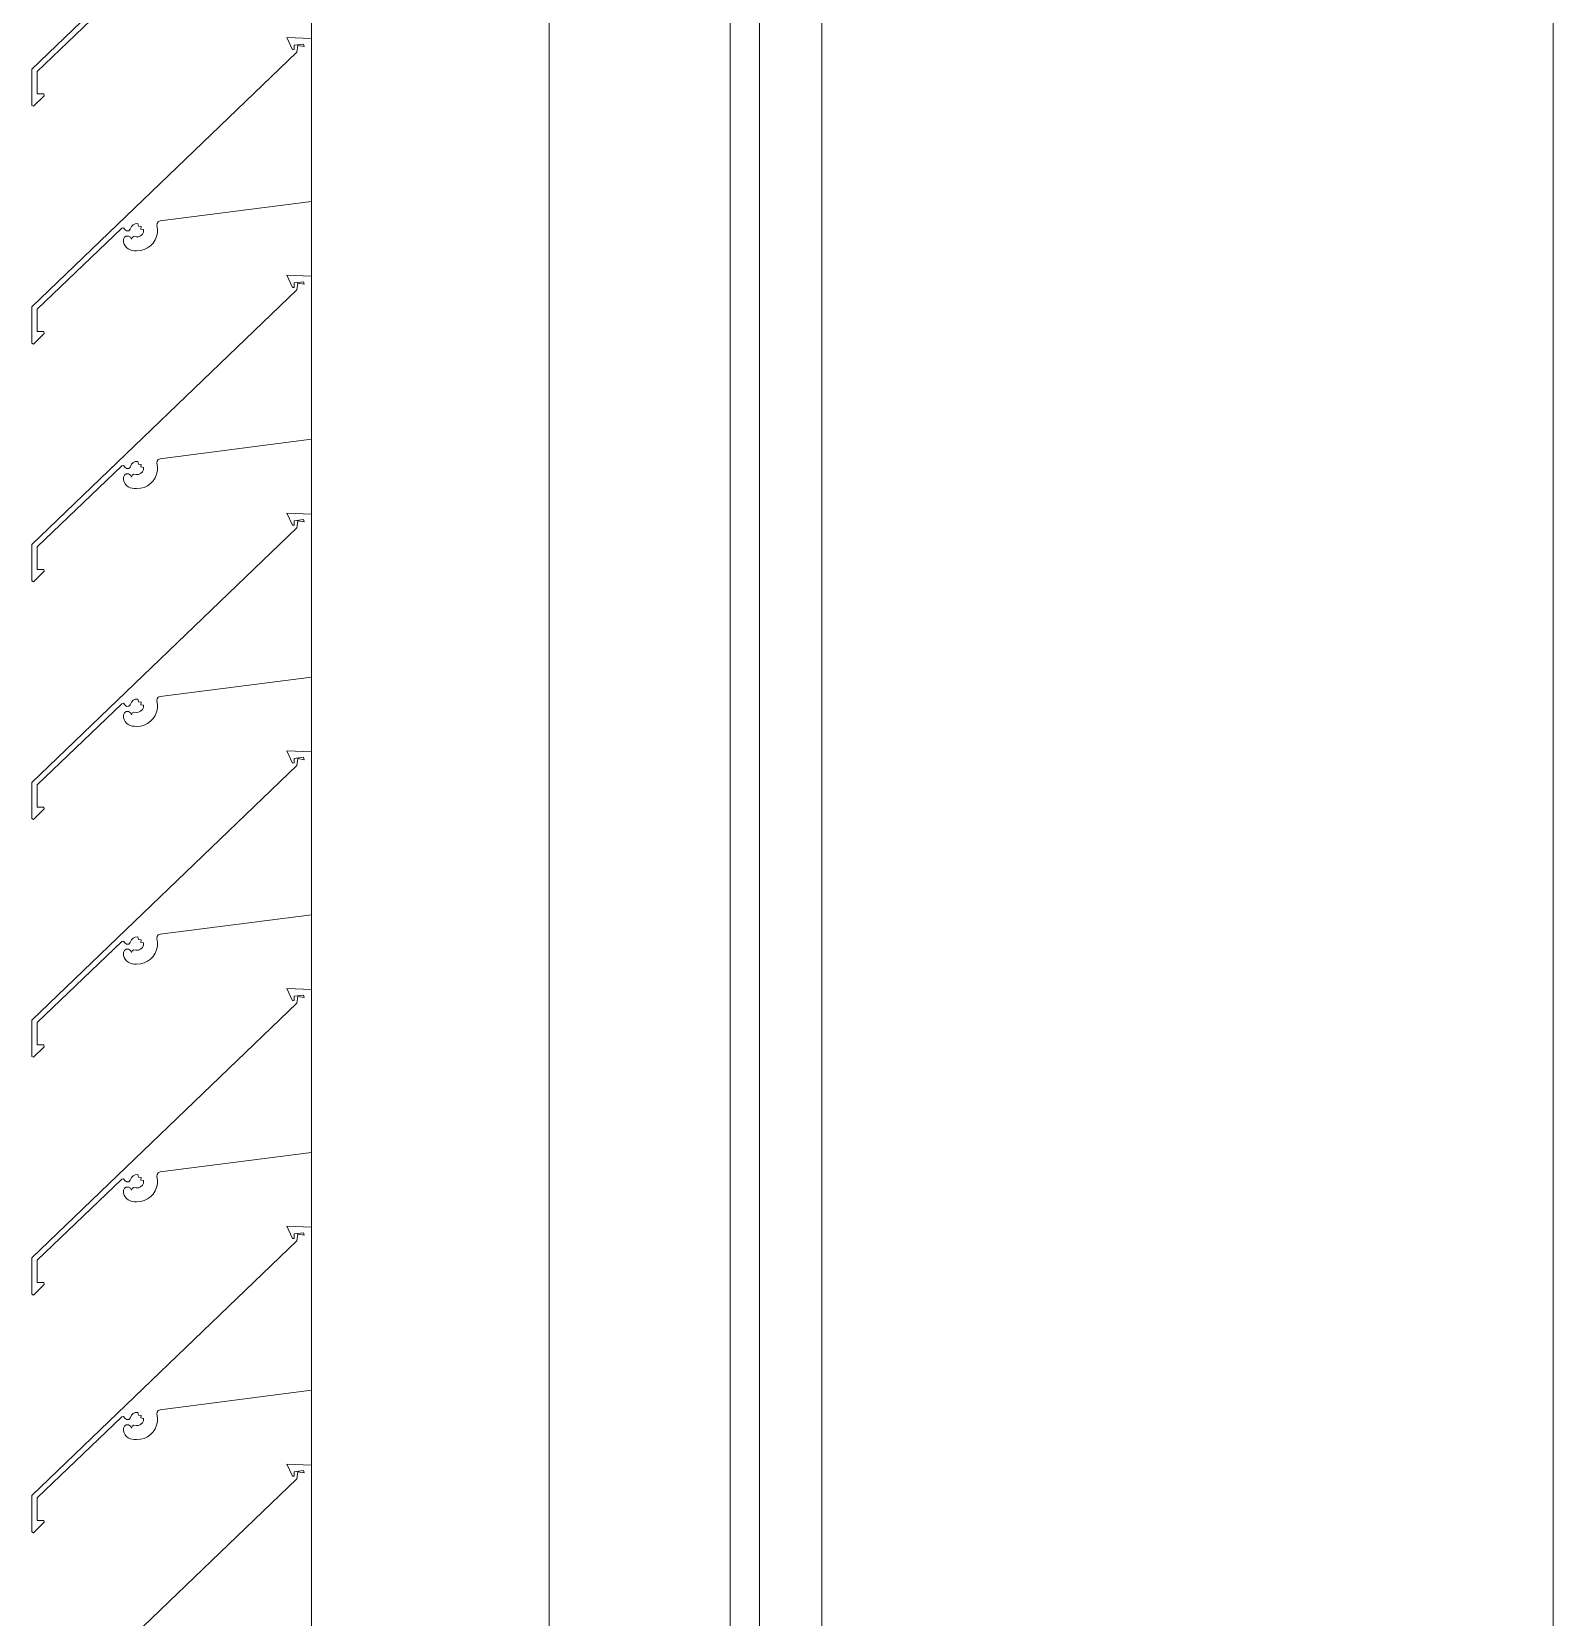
# Model space of a CAD drawing. Header units: millimetres. Extents: x -220592 to 404889, y -217665 to 38245.
# Drawn here: x -806.579 to -802.419, y -1206.331 to -1201.996 of the extents above; entities that cross this region are included whole.
import ezdxf

# ---------------------------------------------------------------- set-up
doc = ezdxf.new("R2010")
doc.units = ezdxf.units.MM
doc.linetypes.add('XKITLINE00', pattern=[0])
doc.layers.add('Part', color=7, linetype='Continuous', lineweight=0)

# ---------------------------------------------------------------- blocks, each defined once
blk = doc.blocks.new('*A15047')
at = {"layer": 'Part', "color": 7, "linetype": 'XKITLINE00', "lineweight": 0}
for p, q in [((8.69, 356.643483), (8.69, 102.780027)), ((6.69, 102.780027), (6.69, 273.099959))]:
    blk.add_line(p, q, dxfattribs=at)
blk = doc.blocks.new('*A15370')
at = {"layer": 'Part', "color": 7, "linetype": 'XKITLINE00', "lineweight": 0}
for p, q in [((6.439864, 211.65), (6.439864, 184.15)), ((6.519864, 184.15), (6.519864, 211.65))]:
    blk.add_line(p, q, dxfattribs=at)
blk = doc.blocks.new('*A15376')
at = {"layer": 'Part', "color": 7, "linetype": 'XKITLINE00', "lineweight": 0}
for p, q in [((5.294696, 212.26533), (5.294696, 198.465444)), ((5.944696, 212.26533), (5.944696, 198.465444))]:
    blk.add_line(p, q, dxfattribs=at)
blk = doc.blocks.new('*A15383')
at = {"layer": 'Part', "color": 7, "linetype": 'XKITLINE00', "lineweight": 0}
for p, q in [((5.294696, 207.715326), (5.227201, 207.71794)), ((5.227201, 207.71794), (5.242736, 207.684453)), ((5.247859, 207.684865), (5.247988, 207.697056)), ((5.247988, 207.697056), (5.272971, 207.700196)), ((5.257991, 207.696527), (5.255094, 207.677984)), ((5.275007, 207.693623), (5.257991, 207.696527)), ((5.272971, 207.700196), (5.275007, 207.693623)), ((5.255094, 207.677984), (4.529972, 206.981738)), ((5.242736, 207.684453), (5.247859, 207.684865)), ((4.880888, 207.216618), (5.294696, 207.269622)), ((4.872676, 207.209876), (4.875813, 207.214428)), ((4.875813, 207.214428), (4.880888, 207.216618)), ((4.545007, 206.975371), (4.776023, 207.196774)), ((4.776023, 207.196774), (4.781182, 207.197866)), ((4.78333, 207.171956), (4.78069, 207.166482)), ((4.781182, 207.197866), (4.784837, 207.193239)), ((4.788474, 207.175193), (4.78333, 207.171956)), ((4.784837, 207.193239), (4.789301, 207.189385)), ((4.794552, 207.175205), (4.788474, 207.175193)), ((4.789301, 207.189385), (4.795195, 207.189591)), ((4.799708, 207.171987), (4.794552, 207.175205)), ((4.795195, 207.189591), (4.799378, 207.193748)), ((4.799378, 207.193748), (4.802492, 207.201322)), ((4.80265, 207.166515), (4.799708, 207.171987)), ((4.802492, 207.201322), (4.807159, 207.206108)), ((4.80468, 207.171496), (4.80265, 207.166515)), ((4.809491, 207.173903), (4.80468, 207.171496)), ((4.807159, 207.206108), (4.813235, 207.208898)), ((4.815409, 207.172998), (4.809491, 207.173903)), ((4.813235, 207.208898), (4.819907, 207.20932)), ((4.821909, 207.173342), (4.815409, 207.172998)), ((4.819907, 207.20932), (4.822229, 207.20193)), ((4.827877, 207.17594), (4.821909, 207.173342)), ((4.822229, 207.20193), (4.829394, 207.200986)), ((4.832559, 207.180462), (4.827877, 207.17594)), ((4.829394, 207.200986), (4.828225, 207.193926)), ((4.828225, 207.193926), (4.83593, 207.19282)), ((4.835361, 207.186336), (4.832559, 207.180462)), ((4.83593, 207.19282), (4.835361, 207.186336)), ((4.867327, 207.164555), (4.871325, 207.173985)), ((4.871325, 207.173985), (4.873548, 207.183984)), ((4.872437, 207.204354), (4.872676, 207.209876)), ((4.873923, 207.19422), (4.872437, 207.204354)), ((4.873548, 207.183984), (4.873923, 207.19422)), ((4.78069, 207.166482), (4.781186, 207.158712)), ((4.781186, 207.158712), (4.782921, 207.153216)), ((4.782921, 207.153216), (4.785675, 207.148153)), ((4.785675, 207.148153), (4.789347, 207.14371)), ((4.789347, 207.14371), (4.7938, 207.140052)), ((4.7938, 207.140052), (4.79887, 207.137312)), ((4.79887, 207.137312), (4.804371, 207.135593)), ((4.804371, 207.135593), (4.810099, 207.134957)), ((4.810099, 207.134957), (4.816898, 207.134859)), ((4.816898, 207.134859), (4.827111, 207.135644)), ((4.827111, 207.135644), (4.837012, 207.138267)), ((4.837012, 207.138267), (4.846275, 207.14264)), ((4.846275, 207.14264), (4.854591, 207.148618)), ((4.854591, 207.148618), (4.861687, 207.156005)), ((4.861687, 207.156005), (4.867327, 207.164555)), ((4.529972, 206.981738), (4.530525, 206.882587)), ((4.54535, 206.914025), (4.545007, 206.975371)), ((4.535206, 206.880119), (4.563855, 206.909007)), ((4.56277, 206.913928), (4.54535, 206.914025)), ((4.563855, 206.909007), (4.56277, 206.913928)), ((4.530525, 206.882587), (4.535206, 206.880119))]:
    blk.add_line(p, q, dxfattribs=at)
blk = doc.blocks.new('*A15384')
at = {"layer": 'Part', "color": 7, "linetype": 'XKITLINE00', "lineweight": 0}
for p, q in [((5.294696, 207.065326), (5.227201, 207.06794)), ((5.227201, 207.06794), (5.242736, 207.034453)), ((5.247859, 207.034865), (5.247988, 207.047056)), ((5.247988, 207.047056), (5.272971, 207.050196)), ((5.257991, 207.046527), (5.255094, 207.027984)), ((5.275007, 207.043623), (5.257991, 207.046527)), ((5.272971, 207.050196), (5.275007, 207.043623)), ((5.255094, 207.027984), (4.529972, 206.331738)), ((5.242736, 207.034453), (5.247859, 207.034865)), ((4.880888, 206.566618), (5.294696, 206.619622)), ((4.872676, 206.559876), (4.875813, 206.564428)), ((4.875813, 206.564428), (4.880888, 206.566618)), ((4.545007, 206.325371), (4.776023, 206.546774)), ((4.776023, 206.546774), (4.781182, 206.547866)), ((4.78333, 206.521956), (4.78069, 206.516482)), ((4.781182, 206.547866), (4.784837, 206.543239)), ((4.788474, 206.525193), (4.78333, 206.521956)), ((4.784837, 206.543239), (4.789301, 206.539385)), ((4.794552, 206.525205), (4.788474, 206.525193)), ((4.789301, 206.539385), (4.795195, 206.539591)), ((4.799708, 206.521987), (4.794552, 206.525205)), ((4.795195, 206.539591), (4.799378, 206.543748)), ((4.799378, 206.543748), (4.802492, 206.551322)), ((4.80265, 206.516515), (4.799708, 206.521987)), ((4.802492, 206.551322), (4.807159, 206.556108)), ((4.80468, 206.521496), (4.80265, 206.516515)), ((4.809491, 206.523903), (4.80468, 206.521496)), ((4.807159, 206.556108), (4.813235, 206.558898)), ((4.815409, 206.522998), (4.809491, 206.523903)), ((4.813235, 206.558898), (4.819907, 206.55932)), ((4.821909, 206.523342), (4.815409, 206.522998)), ((4.819907, 206.55932), (4.822229, 206.55193)), ((4.827877, 206.52594), (4.821909, 206.523342)), ((4.822229, 206.55193), (4.829394, 206.550986)), ((4.832559, 206.530462), (4.827877, 206.52594)), ((4.829394, 206.550986), (4.828225, 206.543926)), ((4.828225, 206.543926), (4.83593, 206.54282)), ((4.835361, 206.536336), (4.832559, 206.530462)), ((4.83593, 206.54282), (4.835361, 206.536336)), ((4.867327, 206.514555), (4.871325, 206.523985)), ((4.871325, 206.523985), (4.873548, 206.533984)), ((4.872437, 206.554354), (4.872676, 206.559876)), ((4.873923, 206.54422), (4.872437, 206.554354)), ((4.873548, 206.533984), (4.873923, 206.54422)), ((4.78069, 206.516482), (4.781186, 206.508712)), ((4.781186, 206.508712), (4.782921, 206.503216)), ((4.782921, 206.503216), (4.785675, 206.498153)), ((4.785675, 206.498153), (4.789347, 206.49371)), ((4.789347, 206.49371), (4.7938, 206.490052)), ((4.7938, 206.490052), (4.79887, 206.487312)), ((4.79887, 206.487312), (4.804371, 206.485593)), ((4.804371, 206.485593), (4.810099, 206.484957)), ((4.810099, 206.484957), (4.816898, 206.484859)), ((4.816898, 206.484859), (4.827111, 206.485644)), ((4.827111, 206.485644), (4.837012, 206.488267)), ((4.837012, 206.488267), (4.846275, 206.49264)), ((4.846275, 206.49264), (4.854591, 206.498618)), ((4.854591, 206.498618), (4.861687, 206.506005)), ((4.861687, 206.506005), (4.867327, 206.514555)), ((4.529972, 206.331738), (4.530525, 206.232587)), ((4.54535, 206.264025), (4.545007, 206.325371)), ((4.535206, 206.230119), (4.563855, 206.259007)), ((4.56277, 206.263928), (4.54535, 206.264025)), ((4.563855, 206.259007), (4.56277, 206.263928)), ((4.530525, 206.232587), (4.535206, 206.230119))]:
    blk.add_line(p, q, dxfattribs=at)
blk = doc.blocks.new('*A15385')
at = {"layer": 'Part', "color": 7, "linetype": 'XKITLINE00', "lineweight": 0}
for p, q in [((5.294696, 206.415326), (5.227201, 206.41794)), ((5.227201, 206.41794), (5.242736, 206.384453)), ((5.247859, 206.384865), (5.247988, 206.397056)), ((5.247988, 206.397056), (5.272971, 206.400196)), ((5.257991, 206.396527), (5.255094, 206.377984)), ((5.275007, 206.393623), (5.257991, 206.396527)), ((5.272971, 206.400196), (5.275007, 206.393623)), ((5.255094, 206.377984), (4.529972, 205.681738)), ((5.242736, 206.384453), (5.247859, 206.384865)), ((4.880888, 205.916618), (5.294696, 205.969622)), ((4.872437, 205.904354), (4.872676, 205.909876)), ((4.872676, 205.909876), (4.875813, 205.914428)), ((4.875813, 205.914428), (4.880888, 205.916618)), ((4.545007, 205.675371), (4.776023, 205.896774)), ((4.776023, 205.896774), (4.781182, 205.897866)), ((4.78333, 205.871956), (4.78069, 205.866482)), ((4.78069, 205.866482), (4.781186, 205.858712)), ((4.781182, 205.897866), (4.784837, 205.893239)), ((4.788474, 205.875193), (4.78333, 205.871956)), ((4.784837, 205.893239), (4.789301, 205.889385)), ((4.794552, 205.875205), (4.788474, 205.875193)), ((4.789301, 205.889385), (4.795195, 205.889591)), ((4.799708, 205.871987), (4.794552, 205.875205)), ((4.795195, 205.889591), (4.799378, 205.893748)), ((4.799378, 205.893748), (4.802492, 205.901322)), ((4.80265, 205.866515), (4.799708, 205.871987)), ((4.802492, 205.901322), (4.807159, 205.906108)), ((4.80468, 205.871496), (4.80265, 205.866515)), ((4.809491, 205.873903), (4.80468, 205.871496)), ((4.807159, 205.906108), (4.813235, 205.908898)), ((4.815409, 205.872998), (4.809491, 205.873903)), ((4.813235, 205.908898), (4.819907, 205.90932)), ((4.821909, 205.873342), (4.815409, 205.872998)), ((4.819907, 205.90932), (4.822229, 205.90193)), ((4.827877, 205.87594), (4.821909, 205.873342)), ((4.822229, 205.90193), (4.829394, 205.900986)), ((4.832559, 205.880462), (4.827877, 205.87594)), ((4.829394, 205.900986), (4.828225, 205.893926)), ((4.828225, 205.893926), (4.83593, 205.89282)), ((4.835361, 205.886336), (4.832559, 205.880462)), ((4.83593, 205.89282), (4.835361, 205.886336)), ((4.867327, 205.864555), (4.871325, 205.873985)), ((4.871325, 205.873985), (4.873548, 205.883984)), ((4.873923, 205.89422), (4.872437, 205.904354)), ((4.873548, 205.883984), (4.873923, 205.89422)), ((4.781186, 205.858712), (4.782921, 205.853216)), ((4.782921, 205.853216), (4.785675, 205.848153)), ((4.785675, 205.848153), (4.789347, 205.84371)), ((4.789347, 205.84371), (4.7938, 205.840052)), ((4.7938, 205.840052), (4.79887, 205.837312)), ((4.79887, 205.837312), (4.804371, 205.835593)), ((4.804371, 205.835593), (4.810099, 205.834957)), ((4.810099, 205.834957), (4.816898, 205.834859)), ((4.816898, 205.834859), (4.827111, 205.835644)), ((4.827111, 205.835644), (4.837012, 205.838267)), ((4.837012, 205.838267), (4.846275, 205.84264)), ((4.846275, 205.84264), (4.854591, 205.848618)), ((4.854591, 205.848618), (4.861687, 205.856005)), ((4.861687, 205.856005), (4.867327, 205.864555)), ((4.529972, 205.681738), (4.530525, 205.582587)), ((4.54535, 205.614025), (4.545007, 205.675371)), ((4.535206, 205.580119), (4.563855, 205.609007)), ((4.56277, 205.613928), (4.54535, 205.614025)), ((4.563855, 205.609007), (4.56277, 205.613928)), ((4.530525, 205.582587), (4.535206, 205.580119))]:
    blk.add_line(p, q, dxfattribs=at)
blk = doc.blocks.new('*A15386')
at = {"layer": 'Part', "color": 7, "linetype": 'XKITLINE00', "lineweight": 0}
for p, q in [((5.294696, 205.765326), (5.227201, 205.76794)), ((5.227201, 205.76794), (5.242736, 205.734453)), ((5.247859, 205.734865), (5.247988, 205.747056)), ((5.247988, 205.747056), (5.272971, 205.750196)), ((5.257991, 205.746527), (5.255094, 205.727984)), ((5.275007, 205.743623), (5.257991, 205.746527)), ((5.272971, 205.750196), (5.275007, 205.743623)), ((5.255094, 205.727984), (4.529972, 205.031738)), ((5.242736, 205.734453), (5.247859, 205.734865)), ((4.880888, 205.266618), (5.294696, 205.319622)), ((4.872437, 205.254354), (4.872676, 205.259876)), ((4.872676, 205.259876), (4.875813, 205.264428)), ((4.875813, 205.264428), (4.880888, 205.266618)), ((4.545007, 205.025371), (4.776023, 205.246774)), ((4.776023, 205.246774), (4.781182, 205.247866)), ((4.78333, 205.221956), (4.78069, 205.216482)), ((4.78069, 205.216482), (4.781186, 205.208712)), ((4.781182, 205.247866), (4.784837, 205.243239)), ((4.788474, 205.225193), (4.78333, 205.221956)), ((4.784837, 205.243239), (4.789301, 205.239385)), ((4.794552, 205.225205), (4.788474, 205.225193)), ((4.789301, 205.239385), (4.795195, 205.239591)), ((4.799708, 205.221987), (4.794552, 205.225205)), ((4.795195, 205.239591), (4.799378, 205.243748)), ((4.799378, 205.243748), (4.802492, 205.251322)), ((4.80265, 205.216515), (4.799708, 205.221987)), ((4.802492, 205.251322), (4.807159, 205.256108)), ((4.80468, 205.221496), (4.80265, 205.216515)), ((4.809491, 205.223903), (4.80468, 205.221496)), ((4.807159, 205.256108), (4.813235, 205.258898)), ((4.815409, 205.222998), (4.809491, 205.223903)), ((4.813235, 205.258898), (4.819907, 205.25932)), ((4.821909, 205.223342), (4.815409, 205.222998)), ((4.819907, 205.25932), (4.822229, 205.25193)), ((4.827877, 205.22594), (4.821909, 205.223342)), ((4.822229, 205.25193), (4.829394, 205.250986)), ((4.832559, 205.230462), (4.827877, 205.22594)), ((4.829394, 205.250986), (4.828225, 205.243926)), ((4.828225, 205.243926), (4.83593, 205.24282)), ((4.835361, 205.236336), (4.832559, 205.230462)), ((4.83593, 205.24282), (4.835361, 205.236336)), ((4.867327, 205.214555), (4.871325, 205.223985)), ((4.871325, 205.223985), (4.873548, 205.233984)), ((4.873923, 205.24422), (4.872437, 205.254354)), ((4.873548, 205.233984), (4.873923, 205.24422)), ((4.781186, 205.208712), (4.782921, 205.203216)), ((4.782921, 205.203216), (4.785675, 205.198153)), ((4.785675, 205.198153), (4.789347, 205.19371)), ((4.789347, 205.19371), (4.7938, 205.190052)), ((4.7938, 205.190052), (4.79887, 205.187312)), ((4.79887, 205.187312), (4.804371, 205.185593)), ((4.804371, 205.185593), (4.810099, 205.184957)), ((4.810099, 205.184957), (4.816898, 205.184859)), ((4.816898, 205.184859), (4.827111, 205.185644)), ((4.827111, 205.185644), (4.837012, 205.188267)), ((4.837012, 205.188267), (4.846275, 205.19264)), ((4.846275, 205.19264), (4.854591, 205.198618)), ((4.854591, 205.198618), (4.861687, 205.206005)), ((4.861687, 205.206005), (4.867327, 205.214555)), ((4.529972, 205.031738), (4.530525, 204.932587)), ((4.54535, 204.964025), (4.545007, 205.025371)), ((4.535206, 204.930119), (4.563855, 204.959007)), ((4.56277, 204.963928), (4.54535, 204.964025)), ((4.563855, 204.959007), (4.56277, 204.963928)), ((4.530525, 204.932587), (4.535206, 204.930119))]:
    blk.add_line(p, q, dxfattribs=at)
blk = doc.blocks.new('*A15387')
at = {"layer": 'Part', "color": 7, "linetype": 'XKITLINE00', "lineweight": 0}
for p, q in [((5.294696, 205.115326), (5.227201, 205.11794)), ((5.227201, 205.11794), (5.242736, 205.084453)), ((5.247859, 205.084865), (5.247988, 205.097056)), ((5.247988, 205.097056), (5.272971, 205.100196)), ((5.257991, 205.096527), (5.255094, 205.077984)), ((5.275007, 205.093623), (5.257991, 205.096527)), ((5.272971, 205.100196), (5.275007, 205.093623)), ((5.255094, 205.077984), (4.529972, 204.381738)), ((5.242736, 205.084453), (5.247859, 205.084865)), ((4.880888, 204.616618), (5.294696, 204.669622)), ((4.813235, 204.608898), (4.819907, 204.60932)), ((4.819907, 204.60932), (4.822229, 204.60193)), ((4.872437, 204.604354), (4.872676, 204.609876)), ((4.872676, 204.609876), (4.875813, 204.614428)), ((4.875813, 204.614428), (4.880888, 204.616618)), ((4.545007, 204.375371), (4.776023, 204.596774)), ((4.776023, 204.596774), (4.781182, 204.597866)), ((4.78333, 204.571956), (4.78069, 204.566482)), ((4.78069, 204.566482), (4.781186, 204.558712)), ((4.781182, 204.597866), (4.784837, 204.593239)), ((4.788474, 204.575193), (4.78333, 204.571956)), ((4.784837, 204.593239), (4.789301, 204.589385)), ((4.794552, 204.575205), (4.788474, 204.575193)), ((4.789301, 204.589385), (4.795195, 204.589591)), ((4.799708, 204.571987), (4.794552, 204.575205)), ((4.795195, 204.589591), (4.799378, 204.593748)), ((4.799378, 204.593748), (4.802492, 204.601322)), ((4.80265, 204.566515), (4.799708, 204.571987)), ((4.802492, 204.601322), (4.807159, 204.606108)), ((4.80468, 204.571496), (4.80265, 204.566515)), ((4.809491, 204.573903), (4.80468, 204.571496)), ((4.807159, 204.606108), (4.813235, 204.608898)), ((4.815409, 204.572998), (4.809491, 204.573903)), ((4.821909, 204.573342), (4.815409, 204.572998)), ((4.827877, 204.57594), (4.821909, 204.573342)), ((4.822229, 204.60193), (4.829394, 204.600986)), ((4.832559, 204.580462), (4.827877, 204.57594)), ((4.829394, 204.600986), (4.828225, 204.593926)), ((4.828225, 204.593926), (4.83593, 204.59282)), ((4.835361, 204.586336), (4.832559, 204.580462)), ((4.83593, 204.59282), (4.835361, 204.586336)), ((4.867327, 204.564555), (4.871325, 204.573985)), ((4.871325, 204.573985), (4.873548, 204.583984)), ((4.873923, 204.59422), (4.872437, 204.604354)), ((4.873548, 204.583984), (4.873923, 204.59422)), ((4.781186, 204.558712), (4.782921, 204.553216)), ((4.782921, 204.553216), (4.785675, 204.548153)), ((4.785675, 204.548153), (4.789347, 204.54371)), ((4.789347, 204.54371), (4.7938, 204.540052)), ((4.7938, 204.540052), (4.79887, 204.537312)), ((4.79887, 204.537312), (4.804371, 204.535593)), ((4.804371, 204.535593), (4.810099, 204.534957)), ((4.810099, 204.534957), (4.816898, 204.534859)), ((4.816898, 204.534859), (4.827111, 204.535644)), ((4.827111, 204.535644), (4.837012, 204.538267)), ((4.837012, 204.538267), (4.846275, 204.54264)), ((4.846275, 204.54264), (4.854591, 204.548618)), ((4.854591, 204.548618), (4.861687, 204.556005)), ((4.861687, 204.556005), (4.867327, 204.564555)), ((4.529972, 204.381738), (4.530525, 204.282587)), ((4.54535, 204.314025), (4.545007, 204.375371)), ((4.535206, 204.280119), (4.563855, 204.309007)), ((4.56277, 204.313928), (4.54535, 204.314025)), ((4.563855, 204.309007), (4.56277, 204.313928)), ((4.530525, 204.282587), (4.535206, 204.280119))]:
    blk.add_line(p, q, dxfattribs=at)
blk = doc.blocks.new('*A15388')
at = {"layer": 'Part', "color": 7, "linetype": 'XKITLINE00', "lineweight": 0}
for p, q in [((5.294696, 204.465326), (5.227201, 204.46794)), ((5.227201, 204.46794), (5.242736, 204.434453)), ((5.247859, 204.434865), (5.247988, 204.447056)), ((5.247988, 204.447056), (5.272971, 204.450196)), ((5.257991, 204.446527), (5.255094, 204.427984)), ((5.275007, 204.443623), (5.257991, 204.446527)), ((5.272971, 204.450196), (5.275007, 204.443623)), ((5.255094, 204.427984), (4.529972, 203.731738)), ((5.242736, 204.434453), (5.247859, 204.434865)), ((4.880888, 203.966618), (5.294696, 204.019622)), ((4.813235, 203.958898), (4.819907, 203.95932)), ((4.819907, 203.95932), (4.822229, 203.95193)), ((4.872437, 203.954354), (4.872676, 203.959876)), ((4.872676, 203.959876), (4.875813, 203.964428)), ((4.875813, 203.964428), (4.880888, 203.966618)), ((4.545007, 203.725371), (4.776023, 203.946774)), ((4.776023, 203.946774), (4.781182, 203.947866)), ((4.78333, 203.921956), (4.78069, 203.916482)), ((4.78069, 203.916482), (4.781186, 203.908712)), ((4.781182, 203.947866), (4.784837, 203.943239)), ((4.788474, 203.925193), (4.78333, 203.921956)), ((4.784837, 203.943239), (4.789301, 203.939385)), ((4.794552, 203.925205), (4.788474, 203.925193)), ((4.789301, 203.939385), (4.795195, 203.939591)), ((4.799708, 203.921987), (4.794552, 203.925205)), ((4.795195, 203.939591), (4.799378, 203.943748)), ((4.799378, 203.943748), (4.802492, 203.951322)), ((4.80265, 203.916515), (4.799708, 203.921987)), ((4.802492, 203.951322), (4.807159, 203.956108)), ((4.80468, 203.921496), (4.80265, 203.916515)), ((4.809491, 203.923903), (4.80468, 203.921496)), ((4.807159, 203.956108), (4.813235, 203.958898)), ((4.815409, 203.922998), (4.809491, 203.923903)), ((4.821909, 203.923342), (4.815409, 203.922998)), ((4.827877, 203.92594), (4.821909, 203.923342)), ((4.822229, 203.95193), (4.829394, 203.950986)), ((4.832559, 203.930462), (4.827877, 203.92594)), ((4.829394, 203.950986), (4.828225, 203.943926)), ((4.828225, 203.943926), (4.83593, 203.94282)), ((4.835361, 203.936336), (4.832559, 203.930462)), ((4.83593, 203.94282), (4.835361, 203.936336)), ((4.867327, 203.914555), (4.871325, 203.923985)), ((4.871325, 203.923985), (4.873548, 203.933984)), ((4.873923, 203.94422), (4.872437, 203.954354)), ((4.873548, 203.933984), (4.873923, 203.94422)), ((4.781186, 203.908712), (4.782921, 203.903216)), ((4.782921, 203.903216), (4.785675, 203.898153)), ((4.785675, 203.898153), (4.789347, 203.89371)), ((4.789347, 203.89371), (4.7938, 203.890052)), ((4.7938, 203.890052), (4.79887, 203.887312)), ((4.79887, 203.887312), (4.804371, 203.885593)), ((4.804371, 203.885593), (4.810099, 203.884957)), ((4.810099, 203.884957), (4.816898, 203.884859)), ((4.816898, 203.884859), (4.827111, 203.885644)), ((4.827111, 203.885644), (4.837012, 203.888267)), ((4.837012, 203.888267), (4.846275, 203.89264)), ((4.846275, 203.89264), (4.854591, 203.898618)), ((4.854591, 203.898618), (4.861687, 203.906005)), ((4.861687, 203.906005), (4.867327, 203.914555)), ((4.529972, 203.731738), (4.530525, 203.632587)), ((4.54535, 203.664025), (4.545007, 203.725371)), ((4.535206, 203.630119), (4.563855, 203.659007)), ((4.56277, 203.663928), (4.54535, 203.664025)), ((4.563855, 203.659007), (4.56277, 203.663928)), ((4.530525, 203.632587), (4.535206, 203.630119))]:
    blk.add_line(p, q, dxfattribs=at)
blk = doc.blocks.new('*A15389')
at = {"layer": 'Part', "color": 7, "linetype": 'XKITLINE00', "lineweight": 0}
for p, q in [((5.294696, 203.815326), (5.227201, 203.81794)), ((5.227201, 203.81794), (5.242736, 203.784453)), ((5.247859, 203.784865), (5.247988, 203.797056)), ((5.247988, 203.797056), (5.272971, 203.800196)), ((5.257991, 203.796527), (5.255094, 203.777984)), ((5.275007, 203.793623), (5.257991, 203.796527)), ((5.272971, 203.800196), (5.275007, 203.793623)), ((5.255094, 203.777984), (4.529972, 203.081738)), ((5.242736, 203.784453), (5.247859, 203.784865)), ((4.880888, 203.316618), (5.294696, 203.369622)), ((4.807159, 203.306108), (4.813235, 203.308898)), ((4.813235, 203.308898), (4.819907, 203.30932)), ((4.819907, 203.30932), (4.822229, 203.30193)), ((4.872437, 203.304354), (4.872676, 203.309876)), ((4.872676, 203.309876), (4.875813, 203.314428)), ((4.875813, 203.314428), (4.880888, 203.316618)), ((4.545007, 203.075371), (4.776023, 203.296774)), ((4.776023, 203.296774), (4.781182, 203.297866)), ((4.78333, 203.271956), (4.78069, 203.266482)), ((4.78069, 203.266482), (4.781186, 203.258712)), ((4.781182, 203.297866), (4.784837, 203.293239)), ((4.788474, 203.275193), (4.78333, 203.271956)), ((4.784837, 203.293239), (4.789301, 203.289385)), ((4.794552, 203.275205), (4.788474, 203.275193)), ((4.789301, 203.289385), (4.795195, 203.289591)), ((4.799708, 203.271987), (4.794552, 203.275205)), ((4.795195, 203.289591), (4.799378, 203.293748)), ((4.799378, 203.293748), (4.802492, 203.301322)), ((4.80265, 203.266515), (4.799708, 203.271987)), ((4.802492, 203.301322), (4.807159, 203.306108)), ((4.80468, 203.271496), (4.80265, 203.266515)), ((4.809491, 203.273903), (4.80468, 203.271496)), ((4.815409, 203.272998), (4.809491, 203.273903)), ((4.821909, 203.273342), (4.815409, 203.272998)), ((4.827877, 203.27594), (4.821909, 203.273342)), ((4.822229, 203.30193), (4.829394, 203.300986)), ((4.832559, 203.280462), (4.827877, 203.27594)), ((4.829394, 203.300986), (4.828225, 203.293926)), ((4.828225, 203.293926), (4.83593, 203.29282)), ((4.835361, 203.286336), (4.832559, 203.280462)), ((4.83593, 203.29282), (4.835361, 203.286336)), ((4.867327, 203.264555), (4.871325, 203.273985)), ((4.871325, 203.273985), (4.873548, 203.283984)), ((4.873923, 203.29422), (4.872437, 203.304354)), ((4.873548, 203.283984), (4.873923, 203.29422)), ((4.781186, 203.258712), (4.782921, 203.253216)), ((4.782921, 203.253216), (4.785675, 203.248153)), ((4.785675, 203.248153), (4.789347, 203.24371)), ((4.789347, 203.24371), (4.7938, 203.240052)), ((4.7938, 203.240052), (4.79887, 203.237312)), ((4.79887, 203.237312), (4.804371, 203.235593)), ((4.804371, 203.235593), (4.810099, 203.234957)), ((4.810099, 203.234957), (4.816898, 203.234859)), ((4.816898, 203.234859), (4.827111, 203.235644)), ((4.827111, 203.235644), (4.837012, 203.238267)), ((4.837012, 203.238267), (4.846275, 203.24264)), ((4.846275, 203.24264), (4.854591, 203.248618)), ((4.854591, 203.248618), (4.861687, 203.256005)), ((4.861687, 203.256005), (4.867327, 203.264555)), ((4.529972, 203.081738), (4.530525, 202.982587)), ((4.54535, 203.014025), (4.545007, 203.075371)), ((4.535206, 202.980119), (4.563855, 203.009007)), ((4.56277, 203.013928), (4.54535, 203.014025)), ((4.563855, 203.009007), (4.56277, 203.013928)), ((4.530525, 202.982587), (4.535206, 202.980119))]:
    blk.add_line(p, q, dxfattribs=at)
blk = doc.blocks.new('*A15390')
at = {"layer": 'Part', "color": 7, "linetype": 'XKITLINE00', "lineweight": 0}
for p, q in [((5.294696, 203.165326), (5.227201, 203.16794)), ((5.227201, 203.16794), (5.242736, 203.134453)), ((5.247859, 203.134865), (5.247988, 203.147056)), ((5.247988, 203.147056), (5.272971, 203.150196)), ((5.257991, 203.146527), (5.255094, 203.127984)), ((5.275007, 203.143623), (5.257991, 203.146527)), ((5.272971, 203.150196), (5.275007, 203.143623)), ((5.255094, 203.127984), (4.529972, 202.431738)), ((5.242736, 203.134453), (5.247859, 203.134865)), ((4.880888, 202.666618), (5.294696, 202.719622)), ((4.807159, 202.656108), (4.813235, 202.658898)), ((4.813235, 202.658898), (4.819907, 202.65932)), ((4.819907, 202.65932), (4.822229, 202.65193)), ((4.872437, 202.654354), (4.872676, 202.659876)), ((4.872676, 202.659876), (4.875813, 202.664428)), ((4.875813, 202.664428), (4.880888, 202.666618)), ((4.545007, 202.425371), (4.776023, 202.646774)), ((4.776023, 202.646774), (4.781182, 202.647866)), ((4.78333, 202.621956), (4.78069, 202.616482)), ((4.78069, 202.616482), (4.781186, 202.608712)), ((4.781182, 202.647866), (4.784837, 202.643239)), ((4.788474, 202.625193), (4.78333, 202.621956)), ((4.784837, 202.643239), (4.789301, 202.639385)), ((4.794552, 202.625205), (4.788474, 202.625193)), ((4.789301, 202.639385), (4.795195, 202.639591)), ((4.799708, 202.621987), (4.794552, 202.625205)), ((4.795195, 202.639591), (4.799378, 202.643748)), ((4.799378, 202.643748), (4.802492, 202.651322)), ((4.80265, 202.616515), (4.799708, 202.621987)), ((4.802492, 202.651322), (4.807159, 202.656108)), ((4.80468, 202.621496), (4.80265, 202.616515)), ((4.809491, 202.623903), (4.80468, 202.621496)), ((4.815409, 202.622998), (4.809491, 202.623903)), ((4.821909, 202.623342), (4.815409, 202.622998)), ((4.827877, 202.62594), (4.821909, 202.623342)), ((4.822229, 202.65193), (4.829394, 202.650986)), ((4.832559, 202.630462), (4.827877, 202.62594)), ((4.829394, 202.650986), (4.828225, 202.643926)), ((4.828225, 202.643926), (4.83593, 202.64282)), ((4.835361, 202.636336), (4.832559, 202.630462)), ((4.83593, 202.64282), (4.835361, 202.636336)), ((4.867327, 202.614555), (4.871325, 202.623985)), ((4.871325, 202.623985), (4.873548, 202.633984)), ((4.873923, 202.64422), (4.872437, 202.654354)), ((4.873548, 202.633984), (4.873923, 202.64422)), ((4.781186, 202.608712), (4.782921, 202.603216)), ((4.782921, 202.603216), (4.785675, 202.598153)), ((4.785675, 202.598153), (4.789347, 202.59371)), ((4.789347, 202.59371), (4.7938, 202.590052)), ((4.7938, 202.590052), (4.79887, 202.587312)), ((4.79887, 202.587312), (4.804371, 202.585593)), ((4.804371, 202.585593), (4.810099, 202.584957)), ((4.810099, 202.584957), (4.816898, 202.584859)), ((4.816898, 202.584859), (4.827111, 202.585644)), ((4.827111, 202.585644), (4.837012, 202.588267)), ((4.837012, 202.588267), (4.846275, 202.59264)), ((4.846275, 202.59264), (4.854591, 202.598618)), ((4.854591, 202.598618), (4.861687, 202.606005)), ((4.861687, 202.606005), (4.867327, 202.614555)), ((4.529972, 202.431738), (4.530525, 202.332587)), ((4.54535, 202.364025), (4.545007, 202.425371)), ((4.535206, 202.330119), (4.563855, 202.359007)), ((4.56277, 202.363928), (4.54535, 202.364025)), ((4.563855, 202.359007), (4.56277, 202.363928)), ((4.530525, 202.332587), (4.535206, 202.330119))]:
    blk.add_line(p, q, dxfattribs=at)

msp = doc.modelspace()

# ---------------------------------------------------------------- block references
at = {"color": 7, "lineweight": 0}
for name in ['*A15047', '*A15376', '*A15370', '*A15383', '*A15384', '*A15385', '*A15386', '*A15387', '*A15388', '*A15389', '*A15390']:
    msp.add_blockref(name, (-811.109, -1409.08), dxfattribs=at)

doc.saveas('drawing.dxf')
